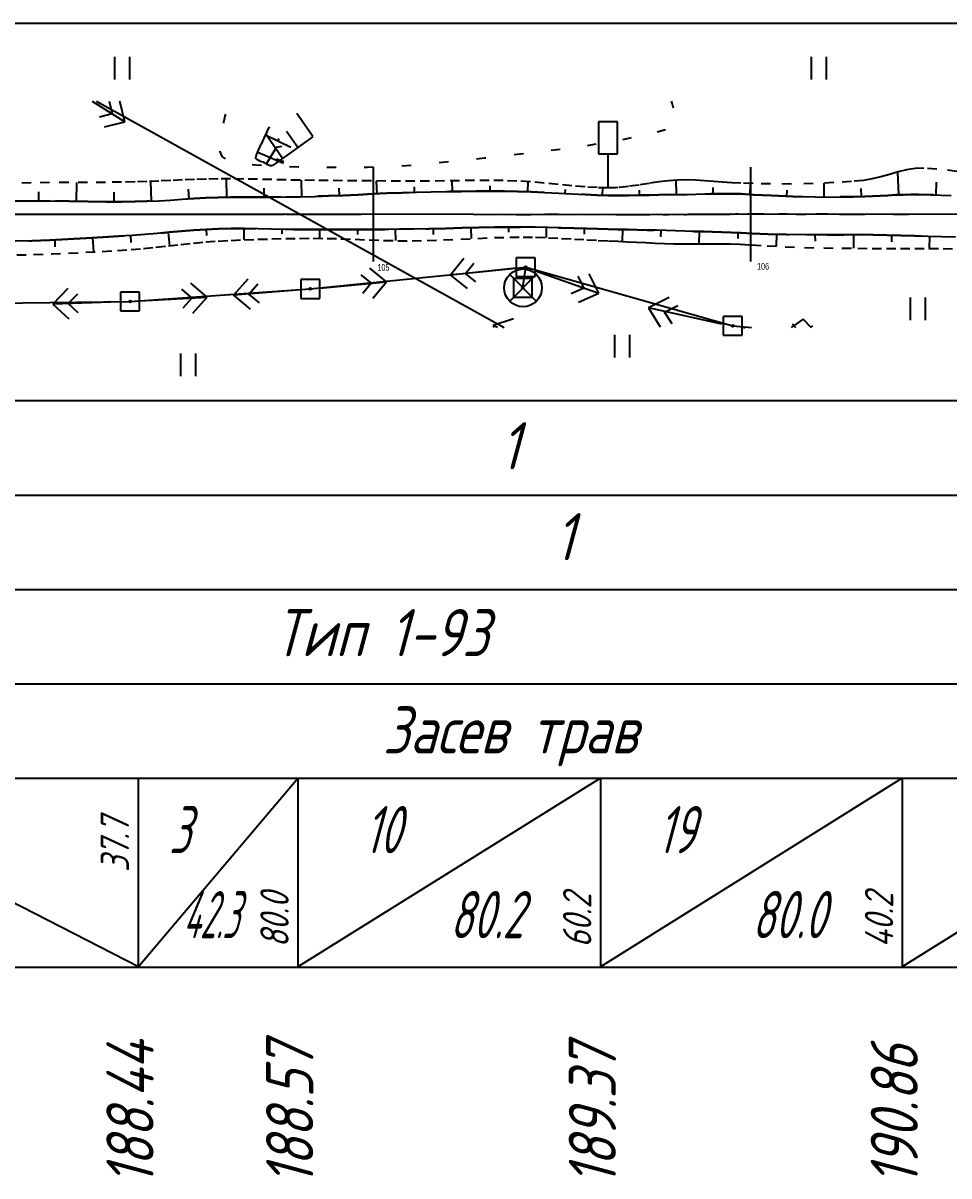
# Model space of a CAD drawing. Extents: x 2172 to 5772, y -842 to -248.
# Drawn here: x 5018 to 5067.1, y -671.7 to -610.6 of the extents above; entities that cross this region are included whole.
import ezdxf

# ---------------------------------------------------------------- set-up
doc = ezdxf.new("R2010")
doc.units = 0
doc.header["$MEASUREMENT"] = 0
doc.linetypes.add('CONTI', pattern=[0])
doc.linetypes.add('STROT', pattern=[1.7, 0.5, -1.2])
doc.layers.get('0').update_dxf_attribs({"linetype": 'CONTINUOUS'})
for name, color, linetype in [('DEFAULT', 7, 'CONTI'), ('OTKOSDEFAULT', 32, 'CONTI'), ('SIT_LDEFAULT', 7, 'CONTI'), ('USLZNDEFAULT', 7, 'CONTI'), ('ОТМЕТКИ_КЮВЕТОВ', 7, 'CONTINUOUS'), ('ЧЕРНЫЕ_ОТМЕТКИ', 7, 'CONTINUOUS')]:
    doc.layers.add(name, color=color, linetype=linetype)
doc.styles.add('SHRFT', font='TXT', dxfattribs={"width": 8.75})
doc.styles.add('ГОСТ', font='gost.TTF', dxfattribs={"oblique": 15, "height": 1})

# ---------------------------------------------------------------- blocks, each defined once
blk = doc.blocks.new('BL_27')
at = {"color": 0}
for p, q in [((2.5, 2.5), (-2.5, 2.5)), ((-2.5, 2.5), (-2.5, -2.5)), ((2.5, -2.5), (2.5, 2.5)), ((-2.5, -2.5), (2.5, -2.5))]:
    blk.add_line(p, q, dxfattribs=at)
blk.add_circle((0, 0), 0.25, dxfattribs=at)
blk = doc.blocks.new('BL_12')
at = {"color": 0}
for p, q in [((2.5, 17.5), (-2.5, 17.5)), ((-2.5, 17.5), (-2.5, 9)), ((2.5, 9), (2.5, 17.5)), ((-2.5, 9), (0, 9)), ((0, 0), (0, 9)), ((0, 9), (2.5, 9)), ((2, 0), (0, 0))]:
    blk.add_line(p, q, dxfattribs=at)
blk = doc.blocks.new('BL_7')
at = {"color": 0}
for p, q in [((-3.5, 3.5), (3.5, -3.5)), ((-3.5, -3.5), (3.5, 3.5))]:
    blk.add_line(p, q, dxfattribs=at)
blk.add_circle((0, 0), 5, dxfattribs=at)
blk = doc.blocks.new('BL_2011')
at = {"color": 0}
for p, q in [((0, 0), (0, 6)), ((4, 0), (4, 6))]:
    blk.add_line(p, q, dxfattribs=at)

msp = doc.modelspace()

# ---------------------------------------------------------------- linework, layer by layer
at = {"linetype": 'Continuous'}
for p, q in [((4736.596, -610.584), (5570.216, -610.584)), ((4736.596, -630.584), (5570.216, -630.584)), ((4736.596, -635.584), (5570.216, -635.584)), ((4736.596, -640.584), (5570.216, -640.584)), ((4736.596, -645.584), (5570.216, -645.584)), ((4736.596, -650.584), (5570.216, -650.584)), ((4736.596, -660.584), (5570.216, -660.584))]:
    msp.add_line(p, q, dxfattribs=at)
at = {"layer": 'DEFAULT', "color": 12, "linetype": 'CONTI'}
for p, q in [((5036.595, -623.216), (5036.596, -618.217)), ((5056.596, -623.216), (5056.595, -618.215)), ((5018.855, -620.716), (5016.994, -620.716)), ((5020.716, -620.716), (5018.855, -620.716)), ((5022.577, -620.716), (5020.716, -620.716)), ((5024.438, -620.716), (5022.577, -620.716)), ((5026.3, -620.716), (5024.438, -620.716)), ((5028.161, -620.716), (5026.3, -620.716)), ((5030.022, -620.716), (5028.161, -620.716)), ((5031.883, -620.716), (5030.022, -620.716)), ((5041.883, -620.716), (5043.337, -620.715)), ((5053.876, -620.716), (5053.337, -620.716)), ((5054.415, -620.716), (5053.876, -620.716)), ((5054.954, -620.716), (5054.415, -620.716)), ((5055.493, -620.716), (5054.954, -620.716))]:
    msp.add_line(p, q, dxfattribs=at)
for points in [[(5031.965, -620.716, 0), (5031.882, -620.715, 0)], [(5032.214, -620.716, 0), (5031.965, -620.716, 0)], [(5032.626, -620.716, 0), (5032.214, -620.716, 0)], [(5033.206, -620.716, 0), (5032.626, -620.716, 0)], [(5033.948, -620.716, 0), (5033.206, -620.716, 0)], [(5034.857, -620.716, 0), (5033.948, -620.716, 0)], [(5035.933, -620.716, 0), (5034.857, -620.716, 0)], [(5037.172, -620.715, 0), (5035.933, -620.716, 0)], [(5038.578, -620.717, 0), (5037.172, -620.715, 0)], [(5040.148, -620.715, 0), (5038.578, -620.717, 0)], [(5041.883, -620.716, 0), (5040.148, -620.715, 0)], [(5043.337, -620.715, 0), (5044.153, -620.716, 0)], [(5044.153, -620.716, 0), (5044.934, -620.716, 0)], [(5044.934, -620.716, 0), (5045.68, -620.715, 0)], [(5045.68, -620.715, 0), (5046.393, -620.715, 0)], [(5046.393, -620.715, 0), (5047.07, -620.717, 0)], [(5047.07, -620.717, 0), (5047.712, -620.715, 0)], [(5047.712, -620.715, 0), (5048.32, -620.716, 0)], [(5048.32, -620.716, 0), (5048.894, -620.715, 0)], [(5048.894, -620.715, 0), (5049.431, -620.716, 0)], [(5049.431, -620.716, 0), (5049.935, -620.716, 0)], [(5049.935, -620.716, 0), (5050.403, -620.716, 0)], [(5050.403, -620.716, 0), (5050.838, -620.716, 0)], [(5050.838, -620.716, 0), (5051.236, -620.716, 0)], [(5051.236, -620.716, 0), (5051.601, -620.715, 0)], [(5051.601, -620.715, 0), (5051.931, -620.716, 0)], [(5051.931, -620.716, 0), (5052.225, -620.716, 0)], [(5052.225, -620.716, 0), (5052.487, -620.715, 0)], [(5052.487, -620.715, 0), (5052.713, -620.716, 0)], [(5052.713, -620.716, 0), (5052.903, -620.715, 0)], [(5052.903, -620.715, 0), (5053.06, -620.716, 0)], [(5053.06, -620.716, 0), (5053.181, -620.716, 0)], [(5053.181, -620.716, 0), (5053.268, -620.715, 0)], [(5053.268, -620.715, 0), (5053.319, -620.715, 0)], [(5053.319, -620.715, 0), (5053.338, -620.715, 0)], [(5055.51, -620.716, 0), (5055.493, -620.715, 0)], [(5055.564, -620.715, 0), (5055.51, -620.716, 0)], [(5055.653, -620.716, 0), (5055.564, -620.715, 0)], [(5055.778, -620.715, 0), (5055.653, -620.716, 0)], [(5055.94, -620.715, 0), (5055.778, -620.715, 0)], [(5056.135, -620.716, 0), (5055.94, -620.715, 0)], [(5056.367, -620.715, 0), (5056.135, -620.716, 0)], [(5056.635, -620.715, 0), (5056.367, -620.715, 0)], [(5056.939, -620.715, 0), (5056.635, -620.715, 0)], [(5057.279, -620.715, 0), (5056.939, -620.715, 0)], [(5057.653, -620.716, 0), (5057.279, -620.715, 0)], [(5058.064, -620.715, 0), (5057.653, -620.716, 0)], [(5058.51, -620.715, 0), (5058.064, -620.715, 0)], [(5058.993, -620.716, 0), (5058.51, -620.715, 0)], [(5059.51, -620.716, 0), (5058.993, -620.716, 0)], [(5060.065, -620.715, 0), (5059.51, -620.716, 0)], [(5060.653, -620.715, 0), (5060.065, -620.715, 0)], [(5061.278, -620.716, 0), (5060.653, -620.715, 0)], [(5061.94, -620.716, 0), (5061.278, -620.716, 0)], [(5062.636, -620.717, 0), (5061.94, -620.716, 0)], [(5063.368, -620.715, 0), (5062.636, -620.717, 0)], [(5064.136, -620.716, 0), (5063.368, -620.715, 0)], [(5064.938, -620.717, 0), (5064.136, -620.716, 0)], [(5065.778, -620.715, 0), (5064.938, -620.717, 0)], [(5066.652, -620.716, 0), (5065.778, -620.715, 0)], [(5067.565, -620.715, 0), (5066.652, -620.716, 0)]]:
    msp.add_polyline3d(points, dxfattribs=at)
at = {"layer": 'OTKOSDEFAULT', "color": 32, "linetype": 'STROT'}
for p, q in [((5063.934, -618.601, 38.207), (5063.478, -618.729, 38.198)), ((5064.388, -618.472, 38.215), (5063.934, -618.601, 38.207)), ((5064.842, -618.362, 38.224), (5064.388, -618.472, 38.215)), ((5065.298, -618.285, 38.232), (5064.842, -618.362, 38.224)), ((5065.758, -618.265, 38.24), (5065.298, -618.285, 38.232)), ((5066.446, -618.321, 38.256), (5065.758, -618.265, 38.24)), ((5067.502, -618.44, 38.28), (5066.446, -618.321, 38.256)), ((5018.455, -619.05, 37.836), (5017.56, -619.073, 37.841)), ((5019.43, -619.038, 37.83), (5018.455, -619.05, 37.836)), ((5020.439, -619.032, 37.824), (5019.43, -619.038, 37.83)), ((5021.441, -619.03, 37.817), (5020.439, -619.032, 37.824)), ((5022.389, -619.024, 37.812), (5021.441, -619.03, 37.817)), ((5023.241, -619.014, 37.806), (5022.389, -619.024, 37.812)), ((5023.956, -619, 37.802), (5023.241, -619.014, 37.806)), ((5024.585, -618.98, 37.794), (5023.956, -619, 37.802)), ((5025.216, -618.951, 37.786), (5024.585, -618.98, 37.794)), ((5025.847, -618.923, 37.779), (5025.216, -618.951, 37.786)), ((5026.477, -618.892, 37.771), (5025.847, -618.923, 37.779)), ((5027.106, -618.866, 37.763), (5026.477, -618.892, 37.771)), ((5027.734, -618.846, 37.755), (5027.106, -618.866, 37.763)), ((5028.365, -618.836, 37.747), (5027.734, -618.846, 37.755)), ((5029.019, -618.837, 37.744), (5028.365, -618.836, 37.747)), ((5029.719, -618.846, 37.74), (5029.019, -618.837, 37.744)), ((5030.451, -618.861, 37.736), (5029.719, -618.846, 37.74)), ((5031.201, -618.878, 37.731), (5030.451, -618.861, 37.736)), ((5031.961, -618.893, 37.727), (5031.201, -618.878, 37.731)), ((5032.719, -618.909, 37.723), (5031.961, -618.893, 37.727)), ((5033.458, -618.92, 37.719), (5032.719, -618.909, 37.723)), ((5034.195, -618.927, 37.718), (5033.458, -618.92, 37.719)), ((5034.948, -618.935, 37.716), (5034.195, -618.927, 37.718)), ((5035.709, -618.942, 37.715), (5034.948, -618.935, 37.716)), ((5036.479, -618.948, 37.714), (5035.709, -618.942, 37.715)), ((5037.252, -618.953, 37.712), (5036.479, -618.948, 37.714)), ((5038.023, -618.956, 37.711), (5037.252, -618.953, 37.712)), ((5038.79, -618.959, 37.71), (5038.023, -618.956, 37.711)), ((5039.565, -618.954, 37.714), (5038.79, -618.959, 37.71)), ((5040.355, -618.945, 37.719), (5039.565, -618.954, 37.714)), ((5041.151, -618.934, 37.723), (5040.355, -618.945, 37.719)), ((5041.942, -618.926, 37.728), (5041.151, -618.934, 37.723)), ((5042.719, -618.923, 37.732), (5041.942, -618.926, 37.728)), ((5043.472, -618.93, 37.736), (5042.719, -618.923, 37.732)), ((5044.191, -618.951, 37.741), (5043.472, -618.93, 37.736)), ((5044.904, -618.993, 37.749), (5044.191, -618.951, 37.741)), ((5045.642, -619.057, 37.759), (5044.904, -618.993, 37.749)), ((5046.382, -619.129, 37.768), (5045.642, -619.057, 37.759)), ((5047.108, -619.2, 37.777), (5046.382, -619.129, 37.768)), ((5047.802, -619.262, 37.785), (5047.108, -619.2, 37.777)), ((5050.657, -619.162, 37.828), (5050.111, -619.238, 37.819)), ((5051.197, -619.077, 37.837), (5050.657, -619.162, 37.828)), ((5051.723, -618.999, 37.846), (5051.197, -619.077, 37.837)), ((5052.233, -618.933, 37.855), (5051.723, -618.999, 37.846)), ((5052.718, -618.898, 37.863), (5052.233, -618.933, 37.855)), ((5053.191, -618.893, 37.875), (5052.718, -618.898, 37.863)), ((5053.664, -618.908, 37.886), (5053.191, -618.893, 37.875)), ((5054.14, -618.937, 37.898), (5053.664, -618.908, 37.886)), ((5054.616, -618.972, 37.91), (5054.14, -618.937, 37.898)), ((5055.094, -619.01, 37.921), (5054.616, -618.972, 37.91)), ((5055.572, -619.044, 37.933), (5055.094, -619.01, 37.921)), ((5056.051, -619.065, 37.945), (5055.572, -619.044, 37.933)), ((5056.704, -619.086, 37.969), (5056.051, -619.065, 37.945)), ((5057.636, -619.107, 38.003), (5056.704, -619.086, 37.969)), ((5058.736, -619.109, 38.043), (5057.636, -619.107, 38.003)), ((5059.892, -619.084, 38.085), (5058.736, -619.109, 38.043)), ((5060.992, -619.036, 38.125), (5059.892, -619.084, 38.085)), ((5061.919, -618.975, 38.158), (5060.992, -619.036, 38.125)), ((5062.561, -618.918, 38.181), (5061.919, -618.975, 38.158)), ((5063.022, -618.842, 38.19), (5062.561, -618.918, 38.181)), ((5063.478, -618.729, 38.198), (5063.022, -618.842, 38.19)), ((5048.448, -619.302, 37.793), (5047.802, -619.262, 37.785)), ((5049.023, -619.316, 37.801), (5048.448, -619.302, 37.793)), ((5049.563, -619.293, 37.81), (5049.023, -619.316, 37.801)), ((5050.111, -619.238, 37.819), (5049.563, -619.293, 37.81)), ((5026.386, -622.313, 37.947), (5027.046, -622.243, 37.93)), ((5027.046, -622.243, 37.93), (5027.706, -622.18, 37.913)), ((5027.706, -622.18, 37.913), (5028.365, -622.131, 37.896)), ((5028.365, -622.131, 37.896), (5029.041, -622.094, 37.904)), ((5029.041, -622.094, 37.904), (5029.744, -622.062, 37.912)), ((5029.744, -622.062, 37.912), (5030.467, -622.037, 37.921)), ((5030.467, -622.037, 37.921), (5031.2, -622.015, 37.93)), ((5031.2, -622.015, 37.93), (5031.939, -621.997, 37.939)), ((5031.939, -621.997, 37.939), (5032.677, -621.987, 37.948)), ((5032.677, -621.987, 37.948), (5033.402, -621.983, 37.957)), ((5033.402, -621.983, 37.957), (5034.129, -621.99, 37.947)), ((5034.129, -621.99, 37.947), (5034.867, -622.009, 37.937)), ((5034.867, -622.009, 37.937), (5035.615, -622.039, 37.927)), ((5035.615, -622.039, 37.927), (5036.371, -622.07, 37.916)), ((5036.371, -622.07, 37.916), (5037.128, -622.097, 37.906)), ((5037.128, -622.097, 37.906), (5037.883, -622.114, 37.896)), ((5037.883, -622.114, 37.896), (5038.633, -622.118, 37.885)), ((5038.633, -622.118, 37.885), (5039.429, -622.103, 37.889)), ((5039.429, -622.103, 37.889), (5040.301, -622.07, 37.892)), ((5040.301, -622.07, 37.892), (5041.212, -622.029, 37.896)), ((5041.212, -622.029, 37.896), (5042.124, -621.988, 37.9)), ((5042.124, -621.988, 37.9), (5043.006, -621.95, 37.904)), ((5043.006, -621.95, 37.904), (5043.816, -621.925, 37.908)), ((5043.816, -621.925, 37.908), (5044.52, -621.917, 37.911)), ((5044.52, -621.917, 37.911), (5045.181, -621.928, 37.916)), ((5045.181, -621.928, 37.916), (5045.868, -621.954, 37.922)), ((5045.868, -621.954, 37.922), (5046.563, -621.987, 37.927)), ((5046.563, -621.987, 37.927), (5047.247, -622.025, 37.933)), ((5047.247, -622.025, 37.933), (5047.901, -622.062, 37.938)), ((5047.901, -622.062, 37.938), (5048.505, -622.093, 37.943)), ((5048.505, -622.093, 37.943), (5049.039, -622.119, 37.947)), ((5049.039, -622.119, 37.947), (5049.531, -622.143, 37.954)), ((5049.531, -622.143, 37.954), (5050.026, -622.167, 37.961)), ((5050.026, -622.167, 37.961), (5050.523, -622.191, 37.967)), ((5050.523, -622.191, 37.967), (5051.02, -622.215, 37.974)), ((5051.02, -622.215, 37.974), (5051.517, -622.239, 37.981)), ((5051.517, -622.239, 37.981), (5052.016, -622.259, 37.988)), ((5052.016, -622.259, 37.988), (5052.513, -622.276, 37.995)), ((5017.692, -622.867, 38.02), (5018.582, -622.843, 38.019)), ((5018.582, -622.843, 38.019), (5019.506, -622.81, 38.019)), ((5019.506, -622.81, 38.019), (5020.436, -622.771, 38.018)), ((5020.436, -622.771, 38.018), (5021.351, -622.727, 38.018)), ((5021.351, -622.727, 38.018), (5022.222, -622.679, 38.017)), ((5022.222, -622.679, 38.017), (5023.029, -622.631, 38.017)), ((5023.029, -622.631, 38.017), (5023.745, -622.58, 38.017)), ((5023.745, -622.58, 38.017), (5024.406, -622.525, 37.999)), ((5024.406, -622.525, 37.999), (5025.066, -622.459, 37.982)), ((5025.066, -622.459, 37.982), (5025.728, -622.386, 37.965)), ((5025.728, -622.386, 37.965), (5026.386, -622.313, 37.947)), ((5052.513, -622.276, 37.995), (5053.013, -622.285, 37.999)), ((5053.013, -622.285, 37.999), (5053.513, -622.286, 38.004)), ((5053.513, -622.286, 38.004), (5054.016, -622.282, 38.008)), ((5054.016, -622.282, 38.008), (5054.516, -622.277, 38.013)), ((5054.516, -622.277, 38.013), (5055.018, -622.277, 38.017)), ((5055.018, -622.277, 38.017), (5055.516, -622.283, 38.021)), ((5055.516, -622.283, 38.021), (5056.015, -622.3, 38.026)), ((5056.015, -622.3, 38.026), (5056.635, -622.336, 38.04)), ((5056.635, -622.336, 38.04), (5057.452, -622.385, 38.059)), ((5057.452, -622.385, 38.059), (5058.405, -622.432, 38.081)), ((5058.405, -622.432, 38.081), (5059.426, -622.47, 38.105)), ((5059.426, -622.47, 38.105), (5060.453, -622.496, 38.129)), ((5060.453, -622.496, 38.129), (5061.417, -622.51, 38.151)), ((5061.417, -622.51, 38.151), (5062.258, -622.516, 38.171)), ((5062.258, -622.516, 38.171), (5063.015, -622.518, 38.19)), ((5063.015, -622.518, 38.19), (5063.769, -622.519, 38.21)), ((5063.769, -622.519, 38.21), (5064.522, -622.519, 38.229)), ((5064.522, -622.519, 38.229), (5065.274, -622.522, 38.248)), ((5065.274, -622.522, 38.248), (5066.025, -622.525, 38.267)), ((5066.025, -622.525, 38.267), (5066.771, -622.532, 38.287)), ((5066.771, -622.532, 38.287), (5067.517, -622.545, 38.306))]:
    msp.add_line(p, q, dxfattribs=at)
at = {"layer": 'OTKOSDEFAULT', "color": 32}
for p, q in [((5064.424, -619.684), (5064.373, -618.476)), ((5020.852, -620.025), (5020.867, -619.032)), ((5024.836, -620.011), (5024.79, -618.97)), ((5028.816, -619.816), (5028.799, -618.838)), ((5032.798, -619.783), (5032.781, -618.91)), ((5036.779, -619.626), (5036.748, -618.95)), ((5040.772, -619.507), (5040.764, -618.939)), ((5042.771, -619.492), (5042.772, -619.208)), ((5044.769, -619.525), (5044.787, -618.986)), ((5052.65, -619.666), (5052.639, -618.904)), ((5056.547, -619.665), (5056.575, -619.083)), ((5060.469, -619.799), (5060.472, -619.062)), ((5066.409, -619.688), (5066.427, -619.005)), ((5018.859, -619.995), (5018.863, -619.521)), ((5022.845, -620.048), (5022.846, -619.533)), ((5026.824, -619.895), (5026.795, -619.388)), ((5027.712, -619.849, 37.969), (5028.337, -619.825, 37.964)), ((5028.337, -619.825, 37.964), (5028.992, -619.812, 37.96)), ((5028.992, -619.812, 37.96), (5029.695, -619.805, 37.957)), ((5029.695, -619.805, 37.957), (5030.433, -619.802, 37.953)), ((5030.433, -619.802, 37.953), (5031.192, -619.799, 37.95)), ((5030.805, -619.801), (5030.804, -619.336)), ((5031.192, -619.799, 37.95), (5031.961, -619.793, 37.946)), ((5031.961, -619.793, 37.946), (5032.726, -619.785, 37.942)), ((5032.726, -619.785, 37.942), (5033.472, -619.767, 37.939)), ((5033.472, -619.767, 37.939), (5034.216, -619.742, 37.935)), ((5034.216, -619.742, 37.935), (5034.979, -619.71, 37.932)), ((5034.788, -619.718), (5034.772, -619.327)), ((5034.979, -619.71, 37.932), (5035.754, -619.675, 37.928)), ((5035.754, -619.675, 37.928), (5036.537, -619.636, 37.925)), ((5036.537, -619.636, 37.925), (5037.323, -619.601, 37.921)), ((5037.323, -619.601, 37.921), (5038.103, -619.568, 37.918)), ((5038.103, -619.568, 37.918), (5038.876, -619.545, 37.914)), ((5038.773, -619.548), (5038.765, -619.254)), ((5038.876, -619.545, 37.914), (5039.651, -619.525, 37.916)), ((5039.651, -619.525, 37.916), (5040.442, -619.51, 37.918)), ((5040.442, -619.51, 37.918), (5041.236, -619.5, 37.92)), ((5041.236, -619.5, 37.92), (5042.023, -619.493, 37.923)), ((5042.023, -619.493, 37.923), (5042.795, -619.492, 37.925)), ((5042.795, -619.492, 37.925), (5043.54, -619.496, 37.927)), ((5043.54, -619.496, 37.927), (5044.247, -619.509, 37.929)), ((5044.247, -619.509, 37.929), (5044.949, -619.531, 37.935)), ((5044.949, -619.531, 37.935), (5045.674, -619.562, 37.941)), ((5045.674, -619.562, 37.941), (5046.405, -619.599, 37.947)), ((5046.405, -619.599, 37.947), (5047.121, -619.636, 37.953)), ((5046.751, -619.618), (5046.763, -619.393)), ((5047.121, -619.636, 37.953), (5047.807, -619.669, 37.959)), ((5047.807, -619.669, 37.959), (5048.446, -619.694, 37.964)), ((5048.446, -619.694, 37.964), (5049.017, -619.71, 37.969)), ((5048.725, -619.703), (5048.736, -619.31)), ((5049.017, -619.71, 37.969), (5049.556, -619.717, 37.974)), ((5049.556, -619.717, 37.974), (5050.104, -619.715, 37.98)), ((5050.104, -619.715, 37.98), (5050.653, -619.707, 37.985)), ((5050.653, -619.707, 37.985), (5051.197, -619.696, 37.991)), ((5050.692, -619.707), (5050.687, -619.433)), ((5051.197, -619.696, 37.991), (5051.728, -619.685, 37.996)), ((5051.728, -619.685, 37.996), (5052.243, -619.672, 38.001)), ((5052.243, -619.672, 38.001), (5052.735, -619.665, 38.006)), ((5052.735, -619.665, 38.006), (5053.212, -619.657, 38.018)), ((5053.212, -619.657, 38.018), (5053.689, -619.646, 38.03)), ((5053.689, -619.646, 38.03), (5054.167, -619.635, 38.042)), ((5054.167, -619.635, 38.042), (5054.644, -619.626, 38.053)), ((5054.599, -619.626), (5054.595, -619.299)), ((5054.644, -619.626, 38.053), (5055.122, -619.622, 38.065)), ((5055.122, -619.622, 38.065), (5055.598, -619.623, 38.077)), ((5055.598, -619.623, 38.077), (5056.074, -619.637, 38.089)), ((5056.074, -619.637, 38.089), (5056.734, -619.674, 38.1)), ((5056.734, -619.674, 38.1), (5057.687, -619.725, 38.116)), ((5057.687, -619.725, 38.116), (5058.815, -619.769, 38.136)), ((5058.503, -619.76), (5058.514, -619.435)), ((5058.815, -619.769, 38.136), (5059.994, -619.795, 38.155)), ((5059.994, -619.795, 38.155), (5061.105, -619.798, 38.174)), ((5061.105, -619.798, 38.174), (5062.025, -619.787, 38.19)), ((5062.025, -619.787, 38.19), (5062.628, -619.772, 38.2)), ((5062.444, -619.778), (5062.432, -619.354)), ((5062.628, -619.772, 38.2), (5063.034, -619.756, 38.209)), ((5063.034, -619.756, 38.209), (5063.44, -619.735, 38.218)), ((5063.44, -619.735, 38.218), (5063.845, -619.713, 38.228)), ((5063.845, -619.713, 38.228), (5064.251, -619.691, 38.237)), ((5064.251, -619.691, 38.237), (5064.657, -619.674, 38.246)), ((5064.657, -619.674, 38.246), (5065.064, -619.663, 38.256)), ((5065.064, -619.663, 38.256), (5065.47, -619.663, 38.265)), ((5065.47, -619.663, 38.265), (5066.132, -619.68, 38.277)), ((5066.132, -619.68, 38.277), (5067.208, -619.71, 38.297)), ((5017.59, -619.993, 38.021), (5018.488, -619.992, 38.018)), ((5018.488, -619.992, 38.018), (5019.46, -620.001, 38.015)), ((5019.46, -620.001, 38.015), (5020.465, -620.018, 38.012)), ((5020.465, -620.018, 38.012), (5021.457, -620.033, 38.009)), ((5021.457, -620.033, 38.009), (5022.399, -620.046, 38.006)), ((5022.399, -620.046, 38.006), (5023.245, -620.049, 38.003)), ((5023.245, -620.049, 38.003), (5023.954, -620.043, 38.001)), ((5023.954, -620.043, 38.001), (5024.582, -620.024, 37.996)), ((5024.582, -620.024, 37.996), (5025.209, -619.993, 37.99)), ((5025.209, -619.993, 37.99), (5025.834, -619.957, 37.985)), ((5025.834, -619.957, 37.985), (5026.46, -619.917, 37.98)), ((5026.46, -619.917, 37.98), (5027.087, -619.88, 37.974)), ((5027.087, -619.88, 37.974), (5027.712, -619.849, 37.969)), ((5026.422, -621.609, 37.997), (5025.772, -621.667, 38.006)), ((5027.073, -621.556, 37.987), (5026.422, -621.609, 37.997)), ((5027.725, -621.514, 37.978), (5027.073, -621.556, 37.987)), ((5027.716, -621.515), (5027.734, -621.845)), ((5028.375, -621.484, 37.968), (5027.725, -621.514, 37.978)), ((5029.044, -621.472, 37.964), (5028.375, -621.484, 37.968)), ((5029.739, -621.472, 37.96), (5029.044, -621.472, 37.964)), ((5029.724, -621.471), (5029.72, -622.063)), ((5030.455, -621.482, 37.955), (5029.739, -621.472, 37.96)), ((5031.186, -621.496, 37.95), (5030.455, -621.482, 37.955)), ((5031.92, -621.51, 37.946), (5031.186, -621.496, 37.95)), ((5031.731, -621.507), (5031.728, -621.755)), ((5032.652, -621.521, 37.941), (5031.92, -621.51, 37.946)), ((5033.375, -621.526, 37.936), (5032.652, -621.521, 37.941)), ((5034.103, -621.525, 37.931), (5033.375, -621.526, 37.936)), ((5033.737, -621.526), (5033.736, -621.986)), ((5034.854, -621.524, 37.925), (5034.103, -621.525, 37.931)), ((5035.623, -621.521, 37.92), (5034.854, -621.524, 37.925)), ((5036.4, -621.517, 37.914), (5035.623, -621.521, 37.92)), ((5035.742, -621.52), (5035.744, -621.783)), ((5037.184, -621.512, 37.908), (5036.4, -621.517, 37.914)), ((5037.965, -621.504, 37.902), (5037.184, -621.512, 37.908)), ((5037.746, -621.506), (5037.753, -622.11)), ((5038.736, -621.494, 37.897), (5037.965, -621.504, 37.902)), ((5039.539, -621.479, 37.9), (5038.736, -621.494, 37.897)), ((5040.399, -621.459, 37.904), (5039.539, -621.479, 37.9)), ((5039.748, -621.473), (5039.756, -621.782)), ((5041.284, -621.437, 37.908), (5040.399, -621.459, 37.904)), ((5042.168, -621.416, 37.912), (5041.284, -621.437, 37.908)), ((5041.747, -621.426), (5041.761, -622.004)), ((5043.019, -621.4, 37.915), (5042.168, -621.416, 37.912)), ((5043.808, -621.389, 37.919), (5043.019, -621.4, 37.915)), ((5043.748, -621.39), (5043.751, -621.659)), ((5044.507, -621.388, 37.922), (5043.808, -621.389, 37.919)), ((5045.167, -621.395, 37.924), (5044.507, -621.388, 37.922)), ((5045.853, -621.411, 37.926), (5045.167, -621.395, 37.924)), ((5045.75, -621.409), (5045.736, -621.949)), ((5046.544, -621.431, 37.929), (5045.853, -621.411, 37.926)), ((5047.224, -621.45, 37.931), (5046.544, -621.431, 37.929)), ((5047.878, -621.471, 37.933), (5047.224, -621.45, 37.931)), ((5047.761, -621.467), (5047.752, -621.761)), ((5048.486, -621.488, 37.935), (5047.878, -621.471, 37.933)), ((5049.03, -621.502, 37.937), (5048.486, -621.488, 37.935)), ((5049.54, -621.515, 37.94), (5049.03, -621.502, 37.937)), ((5050.054, -621.527, 37.943), (5049.54, -621.515, 37.94)), ((5049.78, -621.522), (5049.764, -622.154)), ((5050.572, -621.538, 37.946), (5050.054, -621.527, 37.943)), ((5051.087, -621.551, 37.949), (5050.572, -621.538, 37.946)), ((5051.597, -621.562, 37.953), (5051.087, -621.551, 37.949)), ((5052.103, -621.575, 37.956), (5051.597, -621.562, 37.953)), ((5051.814, -621.568), (5051.804, -621.909)), ((5052.597, -621.589, 37.959), (5052.103, -621.575, 37.956)), ((5053.087, -621.603, 37.963), (5052.597, -621.589, 37.959)), ((5053.578, -621.618, 37.968), (5053.087, -621.603, 37.963)), ((5054.071, -621.633, 37.973), (5053.578, -621.618, 37.968)), ((5053.856, -621.627), (5053.834, -622.284)), ((5054.563, -621.648, 37.977), (5054.071, -621.633, 37.973)), ((5055.054, -621.665, 37.982), (5054.563, -621.648, 37.977)), ((5018.489, -622.118, 38.054), (5017.597, -622.144, 38.058)), ((5019.435, -622.082, 38.051), (5018.489, -622.118, 38.054)), ((5020.402, -622.037, 38.047), (5019.435, -622.082, 38.051)), ((5019.697, -622.07), (5019.713, -622.437)), ((5021.359, -621.985, 38.044), (5020.402, -622.037, 38.047)), ((5022.268, -621.931, 38.04), (5021.359, -621.985, 38.044)), ((5021.706, -621.966), (5021.751, -622.705)), ((5023.099, -621.878, 38.037), (5022.268, -621.931, 38.04)), ((5023.818, -621.83, 38.035), (5023.099, -621.878, 38.037)), ((5023.712, -621.837), (5023.737, -622.208)), ((5024.47, -621.783, 38.025), (5023.818, -621.83, 38.035)), ((5025.121, -621.727, 38.016), (5024.47, -621.783, 38.025)), ((5025.772, -621.667, 38.006), (5025.121, -621.727, 38.016)), ((5025.714, -621.672), (5025.78, -622.38)), ((5055.547, -621.683, 37.987), (5055.054, -621.665, 37.982)), ((5056.038, -621.704, 37.991), (5055.547, -621.683, 37.987)), ((5055.902, -621.699), (5055.89, -621.998)), ((5056.66, -621.733, 38.004), (5056.038, -621.704, 37.991)), ((5057.492, -621.764, 38.021), (5056.66, -621.733, 38.004)), ((5058.469, -621.789, 38.041), (5057.492, -621.764, 38.021)), ((5057.947, -621.777), (5057.931, -622.41)), ((5059.511, -621.8, 38.063), (5058.469, -621.789, 38.041)), ((5060.554, -621.8, 38.085), (5059.511, -621.8, 38.063)), ((5059.987, -621.803), (5059.988, -622.145)), ((5061.522, -621.793, 38.105), (5060.554, -621.8, 38.085)), ((5062.346, -621.789, 38.122), (5061.522, -621.793, 38.105)), ((5062.022, -621.792), (5062.022, -622.516)), ((5063.076, -621.796, 38.139), (5062.346, -621.789, 38.122)), ((5063.804, -621.811, 38.155), (5063.076, -621.796, 38.139)), ((5064.532, -621.833, 38.172), (5063.804, -621.811, 38.155)), ((5064.047, -621.818), (5064.039, -622.17)), ((5065.261, -621.858, 38.189), (5064.532, -621.833, 38.172)), ((5065.988, -621.883, 38.206), (5065.261, -621.858, 38.189)), ((5066.713, -621.907, 38.222), (5065.988, -621.883, 38.206)), ((5066.062, -621.886), (5066.041, -622.524)), ((5067.438, -621.925, 38.239), (5066.713, -621.907, 38.222))]:
    msp.add_line(p, q, dxfattribs=at)
at = {"layer": 'SIT_LDEFAULT', "color": 7}
for p, q in [((5021.677, -614.716), (5023.411, -615.817)), ((5021.913, -614.716), (5043.509, -626.716)), ((5022.583, -614.716), (5022.745, -615.4)), ((5023.411, -615.817), (5023.15, -614.718)), ((5052.437, -614.879), (5052.376, -614.716)), ((5052.496, -615.098), (5052.437, -614.879)), ((5022.745, -615.4), (5022.074, -615.564)), ((5028.722, -615.513), (5028.652, -615.781)), ((5028.752, -615.411), (5028.722, -615.513)), ((5033.377, -616.601), (5032.528, -615.377)), ((5022.337, -616.082), (5023.411, -615.817)), ((5028.652, -615.781), (5028.625, -615.894)), ((5031.037, -616.167), (5031.077, -616.086)), ((5030.648, -617.003), (5030.8, -616.674)), ((5030.8, -616.674), (5030.937, -616.381)), ((5030.875, -616.513), (5032.206, -617.154)), ((5031.772, -617.756), (5030.929, -616.525)), ((5030.936, -616.38), (5031.035, -616.166)), ((5031.547, -616.792), (5031.592, -616.702)), ((5032.577, -617.181), (5031.984, -616.326)), ((5033.266, -616.682), (5032.977, -616.893)), ((5033.377, -616.601), (5033.266, -616.682)), ((5049.799, -616.745), (5049.967, -616.713)), ((5049.967, -616.713), (5050.258, -616.653)), ((5051.619, -616.347), (5051.631, -616.344)), ((5051.631, -616.344), (5052.059, -616.214)), ((5028.457, -617.377), (5028.457, -617.392)), ((5030.399, -617.564), (5030.505, -617.314)), ((5030.504, -617.313), (5030.646, -617.002)), ((5030.92, -618.045), (5031.433, -617.192)), ((5031.46, -617.166), (5031.74, -617.108)), ((5032.576, -617.183), (5032.133, -617.5)), ((5032.977, -616.893), (5032.576, -617.183)), ((5046.002, -617.325), (5046.488, -617.263)), ((5047.924, -617.062), (5048.398, -616.988)), ((5028.457, -617.392), (5028.562, -617.646)), ((5028.562, -617.646), (5028.729, -617.769)), ((5030.352, -617.7), (5030.399, -617.564)), ((5030.364, -617.76), (5030.352, -617.7)), ((5030.413, -617.81), (5030.364, -617.76)), ((5030.485, -617.854), (5030.413, -617.81)), ((5030.46, -617.421), (5031.82, -618.008)), ((5030.571, -617.893), (5030.485, -617.854)), ((5030.662, -617.927), (5030.571, -617.893)), ((5030.748, -617.957), (5030.662, -617.927)), ((5030.816, -617.985), (5030.748, -617.957)), ((5030.874, -618.015), (5030.816, -617.985)), ((5031.715, -617.797), (5031.393, -618.021)), ((5031.459, -617.779), (5031.845, -617.915)), ((5032.133, -617.5), (5031.715, -617.797)), ((5040.071, -617.975), (5040.234, -617.96)), ((5040.234, -617.96), (5040.566, -617.925)), ((5042.055, -617.77), (5042.476, -617.728)), ((5042.476, -617.726), (5042.553, -617.718)), ((5044.042, -617.554), (5044.535, -617.498)), ((5030.165, -618.079), (5030.338, -618.094)), ((5030.338, -618.096), (5030.657, -618.115)), ((5030.92, -618.045), (5030.873, -618.017)), ((5030.933, -618.054), (5030.92, -618.045)), ((5030.997, -618.087), (5030.935, -618.051)), ((5031.06, -618.118), (5030.997, -618.089)), ((5031.121, -618.139), (5031.06, -618.118)), ((5031.179, -618.142), (5031.121, -618.139)), ((5031.236, -618.126), (5031.179, -618.142)), ((5031.393, -618.021), (5031.236, -618.126)), ((5032.135, -618.178), (5032.617, -618.194)), ((5032.616, -618.196), (5032.63, -618.197)), ((5034.114, -618.222), (5034.609, -618.225)), ((5036.096, -618.216), (5036.265, -618.213)), ((5036.265, -618.213), (5036.594, -618.203)), ((5038.085, -618.141), (5038.583, -618.112)), ((5028.337, -619.825), (5027.712, -619.849)), ((5028.992, -619.812), (5028.337, -619.825)), ((5029.695, -619.805), (5028.992, -619.812)), ((5030.433, -619.802), (5029.695, -619.805)), ((5031.192, -619.799), (5030.433, -619.802)), ((5031.659, -619.796), (5031.192, -619.799)), ((5034.216, -619.742), (5033.65, -619.76)), ((5034.978, -619.712), (5034.215, -619.744)), ((5035.754, -619.675), (5034.979, -619.71)), ((5036.537, -619.636), (5035.754, -619.675)), ((5037.323, -619.601), (5036.537, -619.636)), ((5038.103, -619.568), (5037.323, -619.601)), ((5038.631, -619.553), (5038.103, -619.568)), ((5041.236, -619.5), (5040.628, -619.507)), ((5042.023, -619.491), (5041.237, -619.498)), ((5042.795, -619.492), (5042.023, -619.493)), ((5043.54, -619.496), (5042.795, -619.492)), ((5044.247, -619.509), (5043.54, -619.496)), ((5044.949, -619.531), (5044.247, -619.509)), ((5045.621, -619.559), (5044.949, -619.531)), ((5047.806, -619.671), (5047.598, -619.661)), ((5048.446, -619.694), (5047.807, -619.669)), ((5049.017, -619.71), (5048.445, -619.696)), ((5049.556, -619.717), (5049.017, -619.71)), ((5050.104, -619.715), (5049.556, -619.717)), ((5050.653, -619.707), (5050.104, -619.715)), ((5051.197, -619.696), (5050.653, -619.707)), ((5051.728, -619.685), (5051.197, -619.696)), ((5052.243, -619.672), (5051.728, -619.685)), ((5052.514, -619.67), (5052.242, -619.674)), ((5054.644, -619.626), (5054.462, -619.631)), ((5055.122, -619.622), (5054.644, -619.626)), ((5055.598, -619.623), (5055.122, -619.624)), ((5056.074, -619.637), (5055.598, -619.623)), ((5056.734, -619.674), (5056.074, -619.637)), ((5057.687, -619.725), (5056.734, -619.674)), ((5058.815, -619.769), (5057.687, -619.725)), ((5059.344, -619.784), (5058.815, -619.769)), ((5062.025, -619.787), (5061.318, -619.797)), ((5062.628, -619.772), (5062.025, -619.787)), ((5063.034, -619.758), (5062.628, -619.774)), ((5063.44, -619.735), (5063.034, -619.756)), ((5063.845, -619.713), (5063.44, -619.735)), ((5064.251, -619.691), (5063.845, -619.715)), ((5064.657, -619.674), (5064.251, -619.689)), ((5065.064, -619.663), (5064.657, -619.674)), ((5065.47, -619.663), (5065.064, -619.663)), ((5066.132, -619.68), (5065.47, -619.663)), ((5066.262, -619.685), (5066.132, -619.682)), ((5020.465, -620.018), (5019.715, -620.005)), ((5021.457, -620.033), (5020.465, -620.018)), ((5022.399, -620.046), (5021.457, -620.033)), ((5023.245, -620.049), (5022.399, -620.046)), ((5023.954, -620.043), (5023.245, -620.049)), ((5024.582, -620.024), (5023.954, -620.043)), ((5024.696, -620.017), (5024.582, -620.023)), ((5027.087, -619.88), (5026.684, -619.905)), ((5027.712, -619.849), (5027.087, -619.88)), ((5025.772, -621.667), (5026.422, -621.609)), ((5026.422, -621.609), (5027.073, -621.556)), ((5027.073, -621.556), (5027.725, -621.514)), ((5027.725, -621.514), (5028.375, -621.484)), ((5028.375, -621.484), (5029.044, -621.472)), ((5029.044, -621.472), (5029.739, -621.472)), ((5029.739, -621.472), (5030.359, -621.481)), ((5032.365, -621.519), (5032.651, -621.523)), ((5032.652, -621.521), (5033.375, -621.526)), ((5033.375, -621.526), (5034.103, -621.525)), ((5034.103, -621.525), (5034.854, -621.524)), ((5034.854, -621.524), (5035.623, -621.521)), ((5035.623, -621.521), (5036.4, -621.517)), ((5036.4, -621.517), (5037.184, -621.512)), ((5037.184, -621.512), (5037.381, -621.509)), ((5039.384, -621.482), (5039.539, -621.479)), ((5039.539, -621.479), (5040.399, -621.459)), ((5040.399, -621.459), (5041.284, -621.437)), ((5041.284, -621.437), (5042.168, -621.416)), ((5042.168, -621.416), (5043.019, -621.4)), ((5043.019, -621.4), (5043.808, -621.389)), ((5043.808, -621.389), (5044.384, -621.387)), ((5046.39, -621.428), (5046.543, -621.433)), ((5046.544, -621.431), (5047.224, -621.45)), ((5047.224, -621.45), (5047.878, -621.471)), ((5047.878, -621.471), (5048.486, -621.488)), ((5048.486, -621.488), (5049.03, -621.502)), ((5049.03, -621.502), (5049.54, -621.515)), ((5049.54, -621.515), (5050.054, -621.527)), ((5050.054, -621.527), (5050.572, -621.538)), ((5050.572, -621.538), (5051.087, -621.551)), ((5051.087, -621.551), (5051.445, -621.559)), ((5053.485, -621.615), (5053.579, -621.616)), ((5053.578, -621.618), (5054.071, -621.633)), ((5054.071, -621.633), (5054.563, -621.646)), ((5054.563, -621.648), (5055.054, -621.665)), ((5018.319, -622.125), (5018.489, -622.12)), ((5018.489, -622.118), (5019.435, -622.082)), ((5019.435, -622.082), (5020.402, -622.037)), ((5020.402, -622.037), (5021.359, -621.985)), ((5021.359, -621.985), (5022.268, -621.931)), ((5022.268, -621.931), (5023.099, -621.878)), ((5023.099, -621.878), (5023.342, -621.863)), ((5025.35, -621.706), (5025.772, -621.667)), ((5055.054, -621.665), (5055.547, -621.683)), ((5055.547, -621.683), (5056.038, -621.704)), ((5056.038, -621.704), (5056.66, -621.733)), ((5056.66, -621.733), (5057.492, -621.764)), ((5057.492, -621.764), (5058.469, -621.789)), ((5058.469, -621.789), (5058.6, -621.791)), ((5060.637, -621.801), (5061.522, -621.795)), ((5061.522, -621.793), (5062.346, -621.789)), ((5062.346, -621.789), (5063.076, -621.796)), ((5063.076, -621.798), (5063.804, -621.813)), ((5063.804, -621.811), (5064.532, -621.833)), ((5064.532, -621.835), (5065.261, -621.86)), ((5065.261, -621.858), (5065.701, -621.875)), ((5041.386, -623.055), (5040.673, -623.935)), ((5041.47, -623.851), (5041.913, -623.301)), ((5033.244, -624.665), (5044.658, -623.511)), ((5035.922, -623.917), (5036.473, -624.367)), ((5037.276, -624.288), (5036.394, -623.57)), ((5044.157, -623.565), (5040.673, -623.935)), ((5040.673, -623.935), (5041.554, -624.646)), ((5042.019, -624.296), (5041.47, -623.851)), ((5044.507, -624.608), (5044.658, -623.511)), ((5044.658, -623.511), (5055.628, -626.621)), ((5045.131, -623.689), (5048.528, -624.887)), ((5047.419, -623.983), (5047.735, -624.623)), ((5048.528, -624.887), (5048.013, -623.868)), ((5020.396, -624.645), (5019.598, -625.465)), ((5023.692, -625.33), (5033.244, -624.665)), ((5026.419, -624.686), (5026.96, -625.153)), ((5027.777, -625.101), (5026.91, -624.355)), ((5029.928, -624.145), (5029.177, -625.003)), ((5029.993, -624.942), (5030.46, -624.404)), ((5033.75, -624.621), (5037.276, -624.288)), ((5036.473, -624.367), (5036.02, -624.913)), ((5036.552, -625.163), (5037.276, -624.288)), ((5047.735, -624.623), (5047.067, -624.924)), ((5020.417, -625.444), (5020.915, -624.93)), ((5024.204, -625.305), (5027.777, -625.101)), ((5026.96, -625.153), (5026.481, -625.683)), ((5027.013, -625.951), (5027.777, -625.101)), ((5032.736, -624.712), (5029.177, -625.003)), ((5029.177, -625.003), (5030.055, -625.739)), ((5030.543, -625.4), (5029.993, -624.942)), ((5047.452, -625.375), (5048.528, -624.887)), ((5052.26, -625.125), (5051.164, -625.674)), ((5011.075, -625.486), (5023.692, -625.33)), ((5023.181, -625.351), (5019.598, -625.465)), ((5019.598, -625.465), (5020.44, -626.244)), ((5020.945, -625.929), (5020.417, -625.444)), ((5055.052, -626.525), (5051.164, -625.674)), ((5051.164, -625.674), (5051.775, -626.666)), ((5052.021, -625.895), (5052.713, -625.543)), ((5052.422, -626.51), (5052.021, -625.895)), ((5044.01, -626.253), (5042.929, -626.595)), ((5059.36, -626.271), (5058.733, -626.716)), ((5058.777, -626.517), (5058.957, -626.716)), ((5059.778, -626.716), (5059.369, -626.272)), ((5043.168, -626.716), (5042.929, -626.595)), ((5042.929, -626.595), (5042.967, -626.716)), ((5055.628, -626.621), (5056.627, -626.716)), ((5056.204, -626.707), (5056.284, -626.716)), ((5059.746, -626.716), (5059.88, -626.618))]:
    msp.add_line(p, q, dxfattribs=at)
at = {"layer": 'ОТМЕТКИ_КЮВЕТОВ'}
for p, q in [((5004.596, -650.557), (5024.136, -660.557)), ((5024.136, -660.557), (5024.136, -650.557)), ((5024.136, -660.557), (5032.596, -650.557)), ((5032.596, -660.557), (5032.596, -650.557)), ((5032.596, -660.557), (5048.635, -650.557)), ((5048.635, -660.557), (5048.635, -650.557)), ((5048.635, -660.557), (5064.633, -650.557)), ((5064.633, -660.557), (5064.633, -650.557)), ((5064.633, -660.557), (5080.596, -650.557))]:
    msp.add_line(p, q, dxfattribs=at)

# ---------------------------------------------------------------- block references
at = {"layer": 'USLZNDEFAULT', "color": 7, "xscale": 0.1999999999998181, "yscale": 0.1999999999999318, "zscale": 0.1999999999999034}
for name, p in [('BL_2011', (5022.885, -613.57)), ('BL_2011', (5059.797, -613.578)), ('BL_12', (5049.023, -619.316)), ('BL_27', (5044.658, -623.511)), ('BL_7', (5044.515, -624.609)), ('BL_27', (5033.244, -624.665)), ('BL_27', (5044.507, -624.608)), ('BL_27', (5023.692, -625.33)), ('BL_2011', (5065.049, -626.32)), ('BL_27', (5055.628, -626.621)), ('BL_2011', (5049.383, -628.301)), ('BL_2011', (5026.381, -629.292))]:
    msp.add_blockref(name, p, dxfattribs=at)

# ---------------------------------------------------------------- texts
at = {"style": 'ГОСТ', "oblique": 15}
msp.add_text('Засев трав', height=2.5, dxfattribs=at).set_placement((5037.087, -649.273))
at = {"char_height": 2.5, "attachment_point": 1, "style": 'ГОСТ'}
for s, width, insert in [('1', 10.99147, (5043.315, -631.726)), ('1', 10.99147, (5046.202, -636.541)), ('Тип 1-93', 31.72369, (5031.342, -641.623))]:
    msp.add_mtext_dynamic_manual_height_columns(s, width=width, gutter_width=5, heights=[0], dxfattribs=dict(at, insert=insert))
at = {"layer": 'DEFAULT', "color": 12, "style": 'SHRFT', "width": 0.75}
for s, p in [('105', (5036.801, -623.701)), ('106', (5056.919, -623.647))]:
    msp.add_text(s, height=0.35, dxfattribs=at).set_placement(p)
at = {"layer": 'ОТМЕТКИ_КЮВЕТОВ', "style": 'ГОСТ', "oblique": 15}
for s, width, p in [('3', 0.8, (5025.751, -654.557)), ('10', 0.8, (5036.106, -654.557)), ('19', 0.8, (5051.634, -654.557)), ('42.3', 0.6, (5026.481, -659.057)), ('80.2', 0.8, (5040.625, -659.057)), ('80.0', 0.8, (5056.633, -659.057))]:
    msp.add_text(s, height=2.5, dxfattribs=dict(at, width=width)).set_placement(p)
for s, p in [('37.7', (5023.636, -655.557)), ('80.0', (5032.096, -659.557)), ('60.2', (5048.135, -659.557)), ('40.2', (5064.133, -659.557))]:
    msp.add_text(s, height=1.5, rotation=90, dxfattribs=at).set_placement(p)
at = {"layer": 'ЧЕРНЫЕ_ОТМЕТКИ', "style": 'ГОСТ', "oblique": 15}
for s, p in [('188.44', (5024.942, -672.162)), ('188.57', (5033.402, -672.162)), ('189.37', (5049.441, -672.162)), ('190.86', (5065.439, -672.162))]:
    msp.add_text(s, height=2.5, rotation=90, dxfattribs=at).set_placement(p)

doc.saveas('drawing.dxf')
